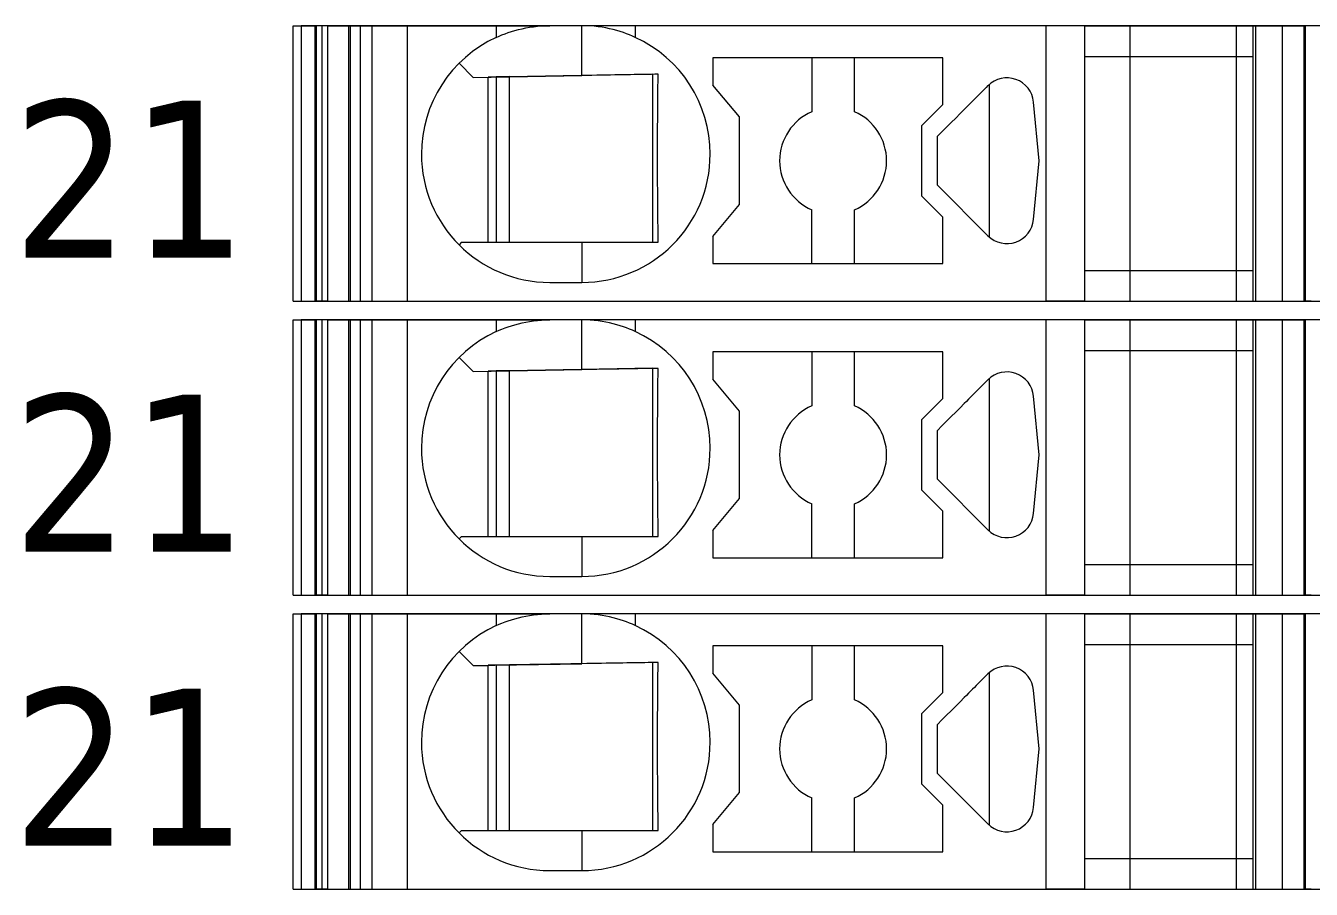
# Model space of a CAD drawing. Header units: millimetres. Extents: x 0 to 2100, y 0 to 1485.
# Drawn here: x 1216.85 to 1240.89, y 255.35 to 271.5 of the extents above; entities that cross this region are included whole.
import ezdxf
from ezdxf.enums import TextEntityAlignment as Align

# ---------------------------------------------------------------- set-up
doc = ezdxf.new("R2010")
doc.units = ezdxf.units.MM
for name, color, linetype, lineweight in [('EPLAN309', 5, 'Continuous', 5), ('EPLAN493', 5, 'Continuous', 5), ('MAIN-1', 7, 'Continuous', 5), ('MAIN-2', 7, 'Continuous', 5)]:
    doc.layers.add(name, color=color, linetype=linetype, lineweight=lineweight)
doc.styles.add('Tahoma', font='')
doc.styles.get('Tahoma').set_extended_font_data('Tahoma')

# ---------------------------------------------------------------- blocks, each defined once
blk = doc.blocks.new('EPLSYM_LibrarySPECIAL_Symbol12_Variant0_Placement8_96')
at = {"layer": 'EPLAN309', "lineweight": 13, "ltscale": 20}
blk.add_lwpolyline([(0, -5.15), (68.15, -5.15), (68.15, 0), (0, 0)], close=True, dxfattribs=at)
at = {"layer": 'EPLAN493', "color": 5, "style": 'Tahoma'}
blk.add_attdef('17_20450', text='', height=2.93475, dxfattribs=at).set_placement((0, -27.293475), align=Align.MIDDLE_RIGHT)
blk = doc.blocks.new('EPLSYM_LibrarySPECIAL_Symbol12_Variant0_Placement8_97')
at = {"layer": 'EPLAN309', "lineweight": 13, "ltscale": 20}
blk.add_lwpolyline([(0, -5.15), (68.15, -5.15), (68.15, 0), (0, 0)], close=True, dxfattribs=at)
at = {"layer": 'EPLAN493', "color": 5, "style": 'Tahoma'}
blk.add_attdef('17_20450', text='', height=2.93475, dxfattribs=at).set_placement((0, -27.293475), align=Align.MIDDLE_RIGHT)
blk = doc.blocks.new('EPLSYM_LibrarySPECIAL_Symbol12_Variant0_Placement8_98')
at = {"layer": 'EPLAN309', "lineweight": 13, "ltscale": 20}
blk.add_lwpolyline([(0, -5.15), (68.15, -5.15), (68.15, 0), (0, 0)], close=True, dxfattribs=at)
at = {"layer": 'EPLAN493', "color": 5, "style": 'Tahoma'}
blk.add_attdef('17_20450', text='', height=2.93475, dxfattribs=at).set_placement((0, -27.293475), align=Align.MIDDLE_RIGHT)

msp = doc.modelspace()

# ---------------------------------------------------------------- linework, layer by layer
at = {"layer": 'MAIN-1'}
for p, q in [((1221.85, 271.5), (1222.284, 271.5)), ((1221.85, 266.35), (1221.85, 271.5)), ((1222.393, 271.5), (1222.284, 271.5)), ((1222.284, 266.35), (1222.284, 271.5)), ((1222.501, 271.5), (1222.393, 271.5)), ((1222.393, 266.35), (1222.393, 271.5)), ((1222.501, 271.5), (1225.65, 271.5)), ((1222.501, 266.35), (1222.501, 271.5)), ((1225.65, 271.5), (1226.65, 271.5)), ((1225.65, 271.5), (1225.65, 271.282)), ((1226.272, 271.47), (1226.346, 271.481)), ((1226.346, 271.481), (1226.421, 271.489)), ((1226.421, 271.489), (1226.497, 271.495)), ((1226.497, 271.495), (1226.573, 271.499)), ((1226.573, 271.499), (1226.65, 271.5)), ((1227.25, 271.5), (1226.65, 271.5)), ((1227.327, 271.499), (1227.25, 271.5)), ((1228.25, 271.5), (1227.25, 271.5)), ((1227.25, 270.568), (1227.25, 271.5)), ((1227.403, 271.495), (1227.327, 271.499)), ((1227.479, 271.489), (1227.403, 271.495)), ((1227.554, 271.481), (1227.479, 271.489)), ((1227.628, 271.47), (1227.554, 271.481)), ((1235.932, 271.5), (1228.25, 271.5)), ((1228.25, 271.5), (1228.25, 271.282)), ((1236.65, 271.5), (1235.932, 271.5)), ((1235.932, 266.35), (1235.932, 271.5)), ((1236.65, 271.5), (1239.8, 271.5)), ((1236.65, 271.5), (1236.65, 266.35)), ((1239.8, 271.5), (1240.35, 271.5)), ((1239.8, 271.5), (1239.8, 266.35)), ((1240.35, 271.5), (1240.784, 271.5)), ((1240.35, 271.5), (1240.35, 266.35)), ((1240.893, 271.5), (1240.784, 271.5)), ((1240.784, 266.35), (1240.784, 271.5)), ((1225.65, 271.282), (1225.702, 271.305)), ((1225.702, 271.305), (1225.756, 271.327)), ((1225.756, 271.327), (1225.813, 271.349)), ((1225.813, 271.349), (1225.872, 271.37)), ((1225.872, 271.37), (1225.933, 271.39)), ((1225.933, 271.39), (1225.997, 271.409)), ((1225.997, 271.409), (1226.063, 271.427)), ((1226.063, 271.427), (1226.131, 271.443)), ((1226.131, 271.443), (1226.201, 271.458)), ((1226.201, 271.458), (1226.272, 271.47)), ((1227.699, 271.458), (1227.628, 271.47)), ((1227.769, 271.443), (1227.699, 271.458)), ((1227.837, 271.427), (1227.769, 271.443)), ((1227.903, 271.409), (1227.837, 271.427)), ((1227.967, 271.39), (1227.903, 271.409)), ((1228.028, 271.37), (1227.967, 271.39)), ((1228.087, 271.349), (1228.028, 271.37)), ((1228.144, 271.327), (1228.087, 271.349)), ((1228.198, 271.305), (1228.144, 271.327)), ((1228.25, 271.282), (1228.198, 271.305)), ((1224.953, 270.797), (1225.217, 270.533)), ((1229.7, 270.9), (1229.7, 270.389)), ((1234, 270.9), (1229.7, 270.9)), ((1231.55, 270.9), (1231.55, 269.892)), ((1232.35, 269.892), (1232.35, 270.9)), ((1234, 270.029), (1234, 270.9)), ((1236.65, 270.925), (1239.8, 270.925)), ((1225.217, 270.533), (1227.25, 270.568)), ((1225.5, 267.45), (1225.5, 270.538)), ((1225.65, 270.54), (1225.65, 267.45)), ((1225.9, 267.45), (1225.9, 270.545)), ((1227.345, 270.57), (1227.25, 270.568)), ((1227.438, 270.571), (1227.345, 270.57)), ((1227.53, 270.573), (1227.438, 270.571)), ((1227.618, 270.575), (1227.53, 270.573)), ((1227.703, 270.576), (1227.618, 270.575)), ((1227.786, 270.577), (1227.703, 270.576)), ((1227.865, 270.579), (1227.786, 270.577)), ((1227.943, 270.58), (1227.865, 270.579)), ((1228.017, 270.581), (1227.943, 270.58)), ((1228.09, 270.582), (1228.017, 270.581)), ((1228.16, 270.584), (1228.09, 270.582)), ((1228.229, 270.585), (1228.16, 270.584)), ((1228.297, 270.586), (1228.229, 270.585)), ((1228.363, 270.587), (1228.297, 270.586)), ((1228.428, 270.588), (1228.363, 270.587)), ((1228.491, 270.589), (1228.428, 270.588)), ((1228.554, 270.59), (1228.491, 270.589)), ((1228.615, 270.591), (1228.554, 270.59)), ((1228.579, 267.45), (1228.579, 270.591)), ((1228.676, 270.592), (1228.615, 270.591)), ((1228.675, 270.45), (1228.676, 270.522)), ((1228.676, 270.522), (1228.676, 270.592)), ((1228.673, 270.303), (1228.674, 270.377)), ((1228.673, 270.227), (1228.673, 270.303)), ((1228.674, 270.377), (1228.675, 270.45)), ((1230.2, 269.793), (1229.7, 270.389)), ((1234.752, 270.285), (1234.721, 270.253)), ((1234.784, 270.316), (1234.752, 270.285)), ((1234.815, 270.347), (1234.784, 270.316)), ((1234.846, 270.379), (1234.815, 270.347)), ((1234.867, 270.398), (1234.867, 267.552)), ((1228.67, 269.988), (1228.671, 270.07)), ((1228.671, 270.07), (1228.672, 270.149)), ((1228.672, 270.149), (1228.673, 270.227)), ((1233.6, 269.629), (1234, 270.029)), ((1234.521, 270.053), (1234.483, 270.015)), ((1234.558, 270.09), (1234.521, 270.053)), ((1234.594, 270.126), (1234.558, 270.09)), ((1234.627, 270.159), (1234.594, 270.126)), ((1234.658, 270.191), (1234.627, 270.159)), ((1234.69, 270.222), (1234.658, 270.191)), ((1234.721, 270.253), (1234.69, 270.222)), ((1235.802, 268.975), (1235.698, 270.072)), ((1228.669, 269.817), (1228.67, 269.904)), ((1228.669, 269.726), (1228.669, 269.817)), ((1228.67, 269.904), (1228.67, 269.988)), ((1230.2, 268.157), (1230.2, 269.793)), ((1234.323, 269.856), (1234.242, 269.774)), ((1234.402, 269.934), (1234.323, 269.856)), ((1234.443, 269.975), (1234.402, 269.934)), ((1234.483, 270.015), (1234.443, 269.975)), ((1228.668, 269.632), (1228.669, 269.726)), ((1228.668, 269.534), (1228.668, 269.632)), ((1233.6, 269.629), (1233.6, 268.321)), ((1234.072, 269.604), (1233.986, 269.518)), ((1234.158, 269.69), (1234.072, 269.604)), ((1234.242, 269.774), (1234.158, 269.69)), ((1228.667, 269.431), (1228.668, 269.534)), ((1228.667, 269.324), (1228.667, 269.431)), ((1228.667, 269.213), (1228.667, 269.324)), ((1233.986, 269.518), (1233.9, 269.432)), ((1233.9, 269.302), (1233.9, 269.432)), ((1228.667, 269.1), (1228.667, 269.213)), ((1228.667, 268.979), (1228.667, 269.1)), ((1233.9, 269.171), (1233.9, 269.302)), ((1233.9, 269.04), (1233.9, 269.171)), ((1228.667, 268.861), (1228.667, 268.979)), ((1228.667, 268.747), (1228.667, 268.861)), ((1233.9, 268.91), (1233.9, 269.04)), ((1233.9, 268.779), (1233.9, 268.91)), ((1235.698, 267.878), (1235.802, 268.975)), ((1228.668, 268.638), (1228.667, 268.747)), ((1228.668, 268.534), (1228.668, 268.638)), ((1233.9, 268.648), (1233.9, 268.779)), ((1233.9, 268.518), (1233.9, 268.648)), ((1228.669, 268.434), (1228.668, 268.534)), ((1228.669, 268.339), (1228.669, 268.434)), ((1233.9, 268.518), (1234.846, 267.571)), ((1228.67, 268.248), (1228.669, 268.339)), ((1228.671, 268.159), (1228.67, 268.248)), ((1228.672, 268.073), (1228.671, 268.159)), ((1229.7, 267.561), (1230.2, 268.157)), ((1234, 267.921), (1233.6, 268.321)), ((1228.672, 267.99), (1228.672, 268.073)), ((1228.673, 267.908), (1228.672, 267.99)), ((1228.674, 267.829), (1228.673, 267.908)), ((1231.55, 267.05), (1231.55, 268.058)), ((1232.35, 267.05), (1232.35, 268.058)), ((1234, 267.05), (1234, 267.921)), ((1228.675, 267.75), (1228.674, 267.829)), ((1228.676, 267.674), (1228.675, 267.75)), ((1228.676, 267.598), (1228.676, 267.674)), ((1225, 267.45), (1224.953, 267.403)), ((1225, 267.45), (1227.25, 267.45)), ((1227.25, 267.45), (1227.342, 267.45)), ((1227.25, 267.45), (1227.25, 266.7)), ((1227.342, 267.45), (1227.433, 267.45)), ((1227.433, 267.45), (1227.523, 267.45)), ((1227.523, 267.45), (1227.61, 267.45)), ((1227.61, 267.45), (1227.695, 267.45)), ((1227.695, 267.45), (1227.778, 267.45)), ((1227.778, 267.45), (1227.858, 267.45)), ((1227.858, 267.45), (1227.936, 267.45)), ((1227.936, 267.45), (1228.011, 267.45)), ((1228.011, 267.45), (1228.085, 267.45)), ((1228.085, 267.45), (1228.157, 267.45)), ((1228.157, 267.45), (1228.226, 267.45)), ((1228.226, 267.45), (1228.295, 267.45)), ((1228.295, 267.45), (1228.361, 267.45)), ((1228.361, 267.45), (1228.427, 267.45)), ((1228.427, 267.45), (1228.491, 267.45)), ((1228.491, 267.45), (1228.555, 267.45)), ((1228.555, 267.45), (1228.617, 267.45)), ((1228.617, 267.45), (1228.678, 267.45)), ((1228.677, 267.524), (1228.676, 267.598)), ((1228.678, 267.45), (1228.677, 267.524)), ((1229.7, 267.561), (1229.7, 267.05)), ((1229.7, 267.05), (1234, 267.05)), ((1236.65, 266.925), (1239.8, 266.925)), ((1226.65, 266.7), (1227.25, 266.7)), ((1221.85, 266.35), (1222.284, 266.35)), ((1222.393, 266.35), (1222.284, 266.35)), ((1222.501, 266.35), (1222.393, 266.35)), ((1222.501, 266.35), (1235.932, 266.35)), ((1236.65, 266.35), (1235.932, 266.35)), ((1236.65, 266.35), (1239.8, 266.35)), ((1239.8, 266.35), (1240.35, 266.35)), ((1240.35, 266.35), (1240.784, 266.35)), ((1240.893, 266.35), (1240.784, 266.35)), ((1221.85, 266), (1222.284, 266)), ((1221.85, 260.85), (1221.85, 266)), ((1222.393, 266), (1222.284, 266)), ((1222.284, 260.85), (1222.284, 266)), ((1222.501, 266), (1222.393, 266)), ((1222.393, 260.85), (1222.393, 266)), ((1222.501, 266), (1225.65, 266)), ((1222.501, 260.85), (1222.501, 266)), ((1225.65, 266), (1226.65, 266)), ((1225.65, 266), (1225.65, 265.782)), ((1226.063, 265.927), (1226.131, 265.943)), ((1226.131, 265.943), (1226.201, 265.958)), ((1226.201, 265.958), (1226.272, 265.97)), ((1226.272, 265.97), (1226.346, 265.981)), ((1226.346, 265.981), (1226.421, 265.989)), ((1226.421, 265.989), (1226.497, 265.995)), ((1226.497, 265.995), (1226.573, 265.999)), ((1226.573, 265.999), (1226.65, 266)), ((1227.25, 266), (1226.65, 266)), ((1227.327, 265.999), (1227.25, 266)), ((1228.25, 266), (1227.25, 266)), ((1227.25, 265.068), (1227.25, 266)), ((1227.403, 265.995), (1227.327, 265.999)), ((1227.479, 265.989), (1227.403, 265.995)), ((1227.554, 265.981), (1227.479, 265.989)), ((1227.628, 265.97), (1227.554, 265.981)), ((1227.699, 265.958), (1227.628, 265.97)), ((1227.769, 265.943), (1227.699, 265.958)), ((1227.837, 265.927), (1227.769, 265.943)), ((1235.932, 266), (1228.25, 266)), ((1228.25, 266), (1228.25, 265.782)), ((1236.65, 266), (1235.932, 266)), ((1235.932, 260.85), (1235.932, 266)), ((1236.65, 266), (1239.8, 266)), ((1236.65, 266), (1236.65, 260.85)), ((1239.8, 266), (1240.35, 266)), ((1239.8, 266), (1239.8, 260.85)), ((1240.35, 266), (1240.784, 266)), ((1240.35, 266), (1240.35, 260.85)), ((1240.893, 266), (1240.784, 266)), ((1240.784, 260.85), (1240.784, 266)), ((1225.65, 265.782), (1225.702, 265.805)), ((1225.702, 265.805), (1225.756, 265.827)), ((1225.756, 265.827), (1225.813, 265.849)), ((1225.813, 265.849), (1225.872, 265.87)), ((1225.872, 265.87), (1225.933, 265.89)), ((1225.933, 265.89), (1225.997, 265.909)), ((1225.997, 265.909), (1226.063, 265.927)), ((1227.903, 265.909), (1227.837, 265.927)), ((1227.967, 265.89), (1227.903, 265.909)), ((1228.028, 265.87), (1227.967, 265.89)), ((1228.087, 265.849), (1228.028, 265.87)), ((1228.144, 265.827), (1228.087, 265.849)), ((1228.198, 265.805), (1228.144, 265.827)), ((1228.25, 265.782), (1228.198, 265.805)), ((1224.953, 265.297), (1225.217, 265.033)), ((1229.7, 265.4), (1229.7, 264.889)), ((1234, 265.4), (1229.7, 265.4)), ((1231.55, 265.4), (1231.55, 264.392)), ((1232.35, 264.392), (1232.35, 265.4)), ((1234, 264.529), (1234, 265.4)), ((1236.65, 265.425), (1239.8, 265.425)), ((1225.217, 265.033), (1227.25, 265.068)), ((1225.5, 261.95), (1225.5, 265.038)), ((1225.65, 265.04), (1225.65, 261.95)), ((1225.9, 261.95), (1225.9, 265.045)), ((1227.345, 265.07), (1227.25, 265.068)), ((1227.438, 265.071), (1227.345, 265.07)), ((1227.53, 265.073), (1227.438, 265.071)), ((1227.618, 265.075), (1227.53, 265.073)), ((1227.703, 265.076), (1227.618, 265.075)), ((1227.786, 265.077), (1227.703, 265.076)), ((1227.865, 265.079), (1227.786, 265.077)), ((1227.943, 265.08), (1227.865, 265.079)), ((1228.017, 265.081), (1227.943, 265.08)), ((1228.09, 265.082), (1228.017, 265.081)), ((1228.16, 265.084), (1228.09, 265.082)), ((1228.229, 265.085), (1228.16, 265.084)), ((1228.297, 265.086), (1228.229, 265.085)), ((1228.363, 265.087), (1228.297, 265.086)), ((1228.428, 265.088), (1228.363, 265.087)), ((1228.491, 265.089), (1228.428, 265.088)), ((1228.554, 265.09), (1228.491, 265.089)), ((1228.615, 265.091), (1228.554, 265.09)), ((1228.579, 261.95), (1228.579, 265.091)), ((1228.676, 265.092), (1228.615, 265.091)), ((1228.675, 264.95), (1228.676, 265.022)), ((1228.676, 265.022), (1228.676, 265.092)), ((1228.673, 264.803), (1228.674, 264.877)), ((1228.673, 264.727), (1228.673, 264.803)), ((1228.674, 264.877), (1228.675, 264.95)), ((1230.2, 264.293), (1229.7, 264.889)), ((1234.721, 264.753), (1234.69, 264.722)), ((1234.752, 264.785), (1234.721, 264.753)), ((1234.784, 264.816), (1234.752, 264.785)), ((1234.815, 264.847), (1234.784, 264.816)), ((1234.846, 264.879), (1234.815, 264.847)), ((1234.867, 264.898), (1234.867, 262.052)), ((1228.67, 264.488), (1228.671, 264.57)), ((1228.671, 264.57), (1228.672, 264.649)), ((1228.672, 264.649), (1228.673, 264.727)), ((1233.6, 264.129), (1234, 264.529)), ((1234.483, 264.515), (1234.443, 264.475)), ((1234.521, 264.553), (1234.483, 264.515)), ((1234.558, 264.59), (1234.521, 264.553)), ((1234.594, 264.626), (1234.558, 264.59)), ((1234.627, 264.659), (1234.594, 264.626)), ((1234.658, 264.691), (1234.627, 264.659)), ((1234.69, 264.722), (1234.658, 264.691)), ((1235.802, 263.475), (1235.698, 264.572)), ((1228.669, 264.317), (1228.67, 264.404)), ((1228.669, 264.226), (1228.669, 264.317)), ((1228.67, 264.404), (1228.67, 264.488)), ((1230.2, 262.657), (1230.2, 264.293)), ((1234.242, 264.274), (1234.158, 264.19)), ((1234.323, 264.356), (1234.242, 264.274)), ((1234.402, 264.434), (1234.323, 264.356)), ((1234.443, 264.475), (1234.402, 264.434)), ((1228.667, 263.931), (1228.668, 264.034)), ((1228.668, 264.132), (1228.669, 264.226)), ((1228.668, 264.034), (1228.668, 264.132)), ((1233.6, 264.129), (1233.6, 262.821)), ((1233.986, 264.018), (1233.9, 263.932)), ((1234.072, 264.104), (1233.986, 264.018)), ((1234.158, 264.19), (1234.072, 264.104)), ((1228.667, 263.824), (1228.667, 263.931)), ((1228.667, 263.713), (1228.667, 263.824)), ((1233.9, 263.802), (1233.9, 263.932)), ((1233.9, 263.671), (1233.9, 263.802)), ((1228.667, 263.6), (1228.667, 263.713)), ((1228.667, 263.479), (1228.667, 263.6)), ((1233.9, 263.54), (1233.9, 263.671)), ((1233.9, 263.41), (1233.9, 263.54)), ((1228.667, 263.361), (1228.667, 263.479)), ((1228.667, 263.247), (1228.667, 263.361)), ((1233.9, 263.279), (1233.9, 263.41)), ((1235.698, 262.378), (1235.802, 263.475)), ((1228.668, 263.138), (1228.667, 263.247)), ((1228.668, 263.034), (1228.668, 263.138)), ((1233.9, 263.148), (1233.9, 263.279)), ((1233.9, 263.018), (1233.9, 263.148)), ((1228.669, 262.934), (1228.668, 263.034)), ((1228.669, 262.839), (1228.669, 262.934)), ((1228.67, 262.748), (1228.669, 262.839)), ((1234, 262.421), (1233.6, 262.821)), ((1233.9, 263.018), (1234.846, 262.071)), ((1228.671, 262.659), (1228.67, 262.748)), ((1228.672, 262.573), (1228.671, 262.659)), ((1229.7, 262.061), (1230.2, 262.657)), ((1228.672, 262.49), (1228.672, 262.573)), ((1228.673, 262.408), (1228.672, 262.49)), ((1228.674, 262.329), (1228.673, 262.408)), ((1231.55, 261.55), (1231.55, 262.558)), ((1232.35, 261.55), (1232.35, 262.558)), ((1234, 261.55), (1234, 262.421)), ((1228.675, 262.25), (1228.674, 262.329)), ((1228.676, 262.174), (1228.675, 262.25)), ((1228.676, 262.098), (1228.676, 262.174)), ((1228.677, 262.024), (1228.676, 262.098)), ((1225, 261.95), (1224.953, 261.903)), ((1225, 261.95), (1227.25, 261.95)), ((1227.25, 261.95), (1227.342, 261.95)), ((1227.25, 261.95), (1227.25, 261.2)), ((1227.342, 261.95), (1227.433, 261.95)), ((1227.433, 261.95), (1227.523, 261.95)), ((1227.523, 261.95), (1227.61, 261.95)), ((1227.61, 261.95), (1227.695, 261.95)), ((1227.695, 261.95), (1227.778, 261.95)), ((1227.778, 261.95), (1227.858, 261.95)), ((1227.858, 261.95), (1227.936, 261.95)), ((1227.936, 261.95), (1228.011, 261.95)), ((1228.011, 261.95), (1228.085, 261.95)), ((1228.085, 261.95), (1228.157, 261.95)), ((1228.157, 261.95), (1228.226, 261.95)), ((1228.226, 261.95), (1228.295, 261.95)), ((1228.295, 261.95), (1228.361, 261.95)), ((1228.361, 261.95), (1228.427, 261.95)), ((1228.427, 261.95), (1228.491, 261.95)), ((1228.491, 261.95), (1228.555, 261.95)), ((1228.555, 261.95), (1228.617, 261.95)), ((1228.617, 261.95), (1228.678, 261.95)), ((1228.678, 261.95), (1228.677, 262.024)), ((1229.7, 262.061), (1229.7, 261.55)), ((1229.7, 261.55), (1234, 261.55)), ((1236.65, 261.425), (1239.8, 261.425)), ((1226.65, 261.2), (1227.25, 261.2)), ((1221.85, 260.85), (1222.284, 260.85)), ((1222.393, 260.85), (1222.284, 260.85)), ((1222.501, 260.85), (1222.393, 260.85)), ((1222.501, 260.85), (1235.932, 260.85)), ((1236.65, 260.85), (1235.932, 260.85)), ((1236.65, 260.85), (1239.8, 260.85)), ((1239.8, 260.85), (1240.35, 260.85)), ((1240.35, 260.85), (1240.784, 260.85)), ((1240.893, 260.85), (1240.784, 260.85)), ((1221.85, 260.5), (1222.284, 260.5)), ((1221.85, 255.35), (1221.85, 260.5)), ((1222.393, 260.5), (1222.284, 260.5)), ((1222.284, 255.35), (1222.284, 260.5)), ((1222.501, 260.5), (1222.393, 260.5)), ((1222.393, 255.35), (1222.393, 260.5)), ((1222.501, 260.5), (1225.65, 260.5)), ((1222.501, 255.35), (1222.501, 260.5)), ((1225.65, 260.5), (1226.65, 260.5)), ((1225.65, 260.5), (1225.65, 260.282)), ((1225.997, 260.409), (1226.063, 260.427)), ((1226.063, 260.427), (1226.131, 260.443)), ((1226.131, 260.443), (1226.201, 260.458)), ((1226.201, 260.458), (1226.272, 260.47)), ((1226.272, 260.47), (1226.346, 260.481)), ((1226.346, 260.481), (1226.421, 260.489)), ((1226.421, 260.489), (1226.497, 260.495)), ((1226.497, 260.495), (1226.573, 260.499)), ((1226.573, 260.499), (1226.65, 260.5)), ((1227.25, 260.5), (1226.65, 260.5)), ((1227.327, 260.499), (1227.25, 260.5)), ((1228.25, 260.5), (1227.25, 260.5)), ((1227.25, 259.568), (1227.25, 260.5)), ((1227.403, 260.495), (1227.327, 260.499)), ((1227.479, 260.489), (1227.403, 260.495)), ((1227.554, 260.481), (1227.479, 260.489)), ((1227.628, 260.47), (1227.554, 260.481)), ((1227.699, 260.458), (1227.628, 260.47)), ((1227.769, 260.443), (1227.699, 260.458)), ((1227.837, 260.427), (1227.769, 260.443)), ((1227.903, 260.409), (1227.837, 260.427)), ((1235.932, 260.5), (1228.25, 260.5)), ((1228.25, 260.5), (1228.25, 260.282)), ((1236.65, 260.5), (1235.932, 260.5)), ((1235.932, 255.35), (1235.932, 260.5)), ((1236.65, 260.5), (1239.8, 260.5)), ((1236.65, 260.5), (1236.65, 255.35)), ((1239.8, 260.5), (1240.35, 260.5)), ((1239.8, 260.5), (1239.8, 255.35)), ((1240.35, 260.5), (1240.784, 260.5)), ((1240.35, 260.5), (1240.35, 255.35)), ((1240.893, 260.5), (1240.784, 260.5)), ((1240.784, 255.35), (1240.784, 260.5)), ((1225.65, 260.282), (1225.702, 260.305)), ((1225.702, 260.305), (1225.756, 260.327)), ((1225.756, 260.327), (1225.813, 260.349)), ((1225.813, 260.349), (1225.872, 260.37)), ((1225.872, 260.37), (1225.933, 260.39)), ((1225.933, 260.39), (1225.997, 260.409)), ((1227.967, 260.39), (1227.903, 260.409)), ((1228.028, 260.37), (1227.967, 260.39)), ((1228.087, 260.349), (1228.028, 260.37)), ((1228.144, 260.327), (1228.087, 260.349)), ((1228.198, 260.305), (1228.144, 260.327)), ((1228.25, 260.282), (1228.198, 260.305)), ((1224.953, 259.797), (1225.217, 259.533)), ((1229.7, 259.9), (1229.7, 259.389)), ((1234, 259.9), (1229.7, 259.9)), ((1231.55, 259.9), (1231.55, 258.892)), ((1232.35, 258.892), (1232.35, 259.9)), ((1234, 259.029), (1234, 259.9)), ((1236.65, 259.925), (1239.8, 259.925)), ((1225.217, 259.533), (1227.25, 259.568)), ((1225.5, 256.45), (1225.5, 259.538)), ((1225.65, 259.54), (1225.65, 256.45)), ((1225.9, 256.45), (1225.9, 259.545)), ((1227.345, 259.57), (1227.25, 259.568)), ((1227.438, 259.571), (1227.345, 259.57)), ((1227.53, 259.573), (1227.438, 259.571)), ((1227.618, 259.575), (1227.53, 259.573)), ((1227.703, 259.576), (1227.618, 259.575)), ((1227.786, 259.577), (1227.703, 259.576)), ((1227.865, 259.579), (1227.786, 259.577)), ((1227.943, 259.58), (1227.865, 259.579)), ((1228.017, 259.581), (1227.943, 259.58)), ((1228.09, 259.582), (1228.017, 259.581)), ((1228.16, 259.584), (1228.09, 259.582)), ((1228.229, 259.585), (1228.16, 259.584)), ((1228.297, 259.586), (1228.229, 259.585)), ((1228.363, 259.587), (1228.297, 259.586)), ((1228.428, 259.588), (1228.363, 259.587)), ((1228.491, 259.589), (1228.428, 259.588)), ((1228.554, 259.59), (1228.491, 259.589)), ((1228.615, 259.591), (1228.554, 259.59)), ((1228.579, 256.45), (1228.579, 259.591)), ((1228.676, 259.592), (1228.615, 259.591)), ((1228.674, 259.377), (1228.675, 259.45)), ((1228.675, 259.45), (1228.676, 259.522)), ((1228.676, 259.522), (1228.676, 259.592)), ((1228.672, 259.149), (1228.673, 259.227)), ((1228.673, 259.303), (1228.674, 259.377)), ((1228.673, 259.227), (1228.673, 259.303)), ((1230.2, 258.793), (1229.7, 259.389)), ((1234.69, 259.222), (1234.658, 259.191)), ((1234.721, 259.253), (1234.69, 259.222)), ((1234.752, 259.285), (1234.721, 259.253)), ((1234.784, 259.316), (1234.752, 259.285)), ((1234.815, 259.347), (1234.784, 259.316)), ((1234.846, 259.379), (1234.815, 259.347)), ((1234.867, 259.398), (1234.867, 256.552)), ((1228.67, 258.988), (1228.671, 259.07)), ((1228.67, 258.904), (1228.67, 258.988)), ((1228.671, 259.07), (1228.672, 259.149)), ((1233.6, 258.629), (1234, 259.029)), ((1234.443, 258.975), (1234.402, 258.934)), ((1234.483, 259.015), (1234.443, 258.975)), ((1234.521, 259.053), (1234.483, 259.015)), ((1234.558, 259.09), (1234.521, 259.053)), ((1234.594, 259.126), (1234.558, 259.09)), ((1234.627, 259.159), (1234.594, 259.126)), ((1234.658, 259.191), (1234.627, 259.159)), ((1235.802, 257.975), (1235.698, 259.072)), ((1228.669, 258.817), (1228.67, 258.904)), ((1228.669, 258.726), (1228.669, 258.817)), ((1230.2, 257.157), (1230.2, 258.793)), ((1234.242, 258.774), (1234.158, 258.69)), ((1234.323, 258.856), (1234.242, 258.774)), ((1234.402, 258.934), (1234.323, 258.856)), ((1228.667, 258.431), (1228.668, 258.534)), ((1228.668, 258.632), (1228.669, 258.726)), ((1228.668, 258.534), (1228.668, 258.632)), ((1233.6, 258.629), (1233.6, 257.321)), ((1233.986, 258.518), (1233.9, 258.432)), ((1234.072, 258.604), (1233.986, 258.518)), ((1234.158, 258.69), (1234.072, 258.604)), ((1228.667, 258.324), (1228.667, 258.431)), ((1228.667, 258.213), (1228.667, 258.324)), ((1233.9, 258.302), (1233.9, 258.432)), ((1233.9, 258.171), (1233.9, 258.302)), ((1228.667, 258.1), (1228.667, 258.213)), ((1228.667, 257.979), (1228.667, 258.1)), ((1233.9, 258.04), (1233.9, 258.171)), ((1233.9, 257.91), (1233.9, 258.04)), ((1228.667, 257.861), (1228.667, 257.979)), ((1228.667, 257.747), (1228.667, 257.861)), ((1233.9, 257.779), (1233.9, 257.91)), ((1233.9, 257.648), (1233.9, 257.779)), ((1235.698, 256.878), (1235.802, 257.975)), ((1228.668, 257.638), (1228.667, 257.747)), ((1228.668, 257.534), (1228.668, 257.638)), ((1228.669, 257.434), (1228.668, 257.534)), ((1233.9, 257.518), (1233.9, 257.648)), ((1228.669, 257.339), (1228.669, 257.434)), ((1228.67, 257.248), (1228.669, 257.339)), ((1234, 256.921), (1233.6, 257.321)), ((1233.9, 257.518), (1234.846, 256.571)), ((1228.671, 257.159), (1228.67, 257.248)), ((1228.672, 257.073), (1228.671, 257.159)), ((1228.672, 256.99), (1228.672, 257.073)), ((1229.7, 256.561), (1230.2, 257.157)), ((1231.55, 256.05), (1231.55, 257.058)), ((1232.35, 256.05), (1232.35, 257.058)), ((1228.673, 256.908), (1228.672, 256.99)), ((1228.674, 256.829), (1228.673, 256.908)), ((1228.675, 256.75), (1228.674, 256.829)), ((1234, 256.05), (1234, 256.921)), ((1228.676, 256.674), (1228.675, 256.75)), ((1228.676, 256.598), (1228.676, 256.674)), ((1228.677, 256.524), (1228.676, 256.598)), ((1225, 256.45), (1224.953, 256.403)), ((1225, 256.45), (1227.25, 256.45)), ((1227.25, 256.45), (1227.342, 256.45)), ((1227.25, 256.45), (1227.25, 255.7)), ((1227.342, 256.45), (1227.433, 256.45)), ((1227.433, 256.45), (1227.523, 256.45)), ((1227.523, 256.45), (1227.61, 256.45)), ((1227.61, 256.45), (1227.695, 256.45)), ((1227.695, 256.45), (1227.778, 256.45)), ((1227.778, 256.45), (1227.858, 256.45)), ((1227.858, 256.45), (1227.936, 256.45)), ((1227.936, 256.45), (1228.011, 256.45)), ((1228.011, 256.45), (1228.085, 256.45)), ((1228.085, 256.45), (1228.157, 256.45)), ((1228.157, 256.45), (1228.226, 256.45)), ((1228.226, 256.45), (1228.295, 256.45)), ((1228.295, 256.45), (1228.361, 256.45)), ((1228.361, 256.45), (1228.427, 256.45)), ((1228.427, 256.45), (1228.491, 256.45)), ((1228.491, 256.45), (1228.555, 256.45)), ((1228.555, 256.45), (1228.617, 256.45)), ((1228.617, 256.45), (1228.678, 256.45)), ((1228.678, 256.45), (1228.677, 256.524)), ((1229.7, 256.561), (1229.7, 256.05)), ((1229.7, 256.05), (1234, 256.05)), ((1236.65, 255.925), (1239.8, 255.925)), ((1226.65, 255.7), (1227.25, 255.7)), ((1221.85, 255.35), (1222.284, 255.35)), ((1222.393, 255.35), (1222.284, 255.35)), ((1222.501, 255.35), (1222.393, 255.35)), ((1222.501, 255.35), (1235.932, 255.35)), ((1236.65, 255.35), (1235.932, 255.35)), ((1236.65, 255.35), (1239.8, 255.35)), ((1239.8, 255.35), (1240.35, 255.35)), ((1240.35, 255.35), (1240.784, 255.35)), ((1240.893, 255.35), (1240.784, 255.35))]:
    msp.add_line(p, q, dxfattribs=at)
for centre, radius, start, end in [((1226.65, 269.1), 2.4, 114.6244, 180), ((1227.25, 269.1), 2.4, 0, 65.3756), ((1235.2, 270.025), 0.5, 5.4404, 135), ((1231.95, 268.975), 1, 113.5782, 180), ((1231.95, 268.975), 1, 0, 66.4218), ((1226.65, 269.1), 2.4, 180, 270), ((1227.25, 269.1), 2.4, 270, 0), ((1231.95, 268.975), 1, 180, 246.4218), ((1231.95, 268.975), 1, 293.5782, 0), ((1235.2, 267.925), 0.5, 225, 354.5596), ((1226.65, 263.6), 2.4, 114.6244, 180), ((1227.25, 263.6), 2.4, 0, 65.3756), ((1235.2, 264.525), 0.5, 5.4404, 135), ((1231.95, 263.475), 1, 113.5782, 180), ((1231.95, 263.475), 1, 0, 66.4218), ((1226.65, 263.6), 2.4, 180, 270), ((1227.25, 263.6), 2.4, 270, 0), ((1231.95, 263.475), 1, 180, 246.4218), ((1231.95, 263.475), 1, 293.5782, 0), ((1235.2, 262.425), 0.5, 225, 354.5596), ((1226.65, 258.1), 2.4, 114.6244, 180), ((1227.25, 258.1), 2.4, 0, 65.3756), ((1235.2, 259.025), 0.5, 5.4404, 135), ((1231.95, 257.975), 1, 113.5782, 180), ((1231.95, 257.975), 1, 0, 66.4218), ((1226.65, 258.1), 2.4, 180, 270), ((1227.25, 258.1), 2.4, 270, 0), ((1231.95, 257.975), 1, 180, 246.4218), ((1231.95, 257.975), 1, 293.5782, 0), ((1235.2, 256.925), 0.5, 225, 354.5596)]:
    msp.add_arc(centre, radius, start, end, dxfattribs=at)
at = {"layer": 'MAIN-2'}
for p, q in [((1222.256, 271.5), (1222.256, 266.35)), ((1222.889, 266.35), (1222.889, 271.5)), ((1222.917, 271.5), (1222.917, 266.35)), ((1223.102, 271.5), (1223.102, 266.35)), ((1223.32, 271.5), (1223.32, 266.35)), ((1223.981, 271.5), (1223.981, 266.35)), ((1237.506, 266.35), (1237.506, 271.5)), ((1239.491, 271.5), (1239.491, 266.35)), ((1239.85, 271.5), (1239.85, 266.35)), ((1240.756, 271.5), (1240.756, 266.35)), ((1225.217, 270.533), (1225.5, 270.538)), ((1225.65, 270.542), (1225.5, 270.539)), ((1225.5, 270.539), (1225.5, 270.538)), ((1225.5, 270.538), (1225.5, 270.538)), ((1225.9, 270.548), (1225.65, 270.543)), ((1225.65, 270.542), (1225.65, 270.543)), ((1225.65, 270.542), (1225.65, 270.54)), ((1225.9, 270.553), (1228.579, 270.6)), ((1225.9, 270.548), (1225.9, 270.553)), ((1225.9, 270.545), (1225.9, 270.548)), ((1228.579, 270.6), (1228.676, 270.592)), ((1228.579, 270.591), (1228.579, 270.6)), ((1225.65, 267.45), (1225.65, 267.45)), ((1225.9, 267.45), (1225.9, 267.45)), ((1222.256, 266), (1222.256, 260.85)), ((1222.889, 260.85), (1222.889, 266)), ((1222.917, 266), (1222.917, 260.85)), ((1223.102, 266), (1223.102, 260.85)), ((1223.32, 266), (1223.32, 260.85)), ((1223.981, 266), (1223.981, 260.85)), ((1237.506, 260.85), (1237.506, 266)), ((1239.491, 266), (1239.491, 260.85)), ((1239.85, 266), (1239.85, 260.85)), ((1240.756, 266), (1240.756, 260.85)), ((1225.217, 265.033), (1225.5, 265.038)), ((1225.65, 265.042), (1225.5, 265.039)), ((1225.5, 265.039), (1225.5, 265.038)), ((1225.5, 265.038), (1225.5, 265.038)), ((1225.9, 265.048), (1225.65, 265.043)), ((1225.65, 265.042), (1225.65, 265.043)), ((1225.65, 265.042), (1225.65, 265.04)), ((1225.9, 265.053), (1228.579, 265.1)), ((1225.9, 265.048), (1225.9, 265.053)), ((1225.9, 265.045), (1225.9, 265.048)), ((1228.579, 265.1), (1228.676, 265.092)), ((1228.579, 265.091), (1228.579, 265.1)), ((1225.65, 261.95), (1225.65, 261.95)), ((1225.9, 261.95), (1225.9, 261.95)), ((1222.256, 260.5), (1222.256, 255.35)), ((1222.889, 255.35), (1222.889, 260.5)), ((1222.917, 260.5), (1222.917, 255.35)), ((1223.102, 260.5), (1223.102, 255.35)), ((1223.32, 260.5), (1223.32, 255.35)), ((1223.981, 260.5), (1223.981, 255.35)), ((1237.506, 255.35), (1237.506, 260.5)), ((1239.491, 260.5), (1239.491, 255.35)), ((1239.85, 260.5), (1239.85, 255.35)), ((1240.756, 260.5), (1240.756, 255.35)), ((1225.217, 259.533), (1225.5, 259.538)), ((1225.65, 259.542), (1225.5, 259.539)), ((1225.5, 259.539), (1225.5, 259.538)), ((1225.5, 259.538), (1225.5, 259.538)), ((1225.9, 259.548), (1225.65, 259.543)), ((1225.65, 259.542), (1225.65, 259.543)), ((1225.65, 259.542), (1225.65, 259.54)), ((1225.9, 259.553), (1228.579, 259.6)), ((1225.9, 259.548), (1225.9, 259.553)), ((1225.9, 259.545), (1225.9, 259.548)), ((1228.579, 259.6), (1228.676, 259.592)), ((1228.579, 259.591), (1228.579, 259.6)), ((1225.65, 256.45), (1225.65, 256.45)), ((1225.9, 256.45), (1225.9, 256.45))]:
    msp.add_line(p, q, dxfattribs=at)

# ---------------------------------------------------------------- block references
ref = msp.add_blockref('EPLSYM_LibrarySPECIAL_Symbol12_Variant0_Placement8_96', (1222, 271.5))
ref.add_attrib('17_20450', '21', dxfattribs={"layer": 'EPLAN493', "color": 5, "height": 2.9348, "style": 'Tahoma'}).set_placement((1221, 268.632), align=Align.MIDDLE_RIGHT)
ref = msp.add_blockref('EPLSYM_LibrarySPECIAL_Symbol12_Variant0_Placement8_97', (1222, 266))
ref.add_attrib('17_20450', '21', dxfattribs={"layer": 'EPLAN493', "color": 5, "height": 2.9348, "style": 'Tahoma'}).set_placement((1221, 263.132), align=Align.MIDDLE_RIGHT)
ref = msp.add_blockref('EPLSYM_LibrarySPECIAL_Symbol12_Variant0_Placement8_98', (1222, 260.5))
ref.add_attrib('17_20450', '21', dxfattribs={"layer": 'EPLAN493', "color": 5, "height": 2.9348, "style": 'Tahoma'}).set_placement((1221, 257.632), align=Align.MIDDLE_RIGHT)

doc.saveas('drawing.dxf')
